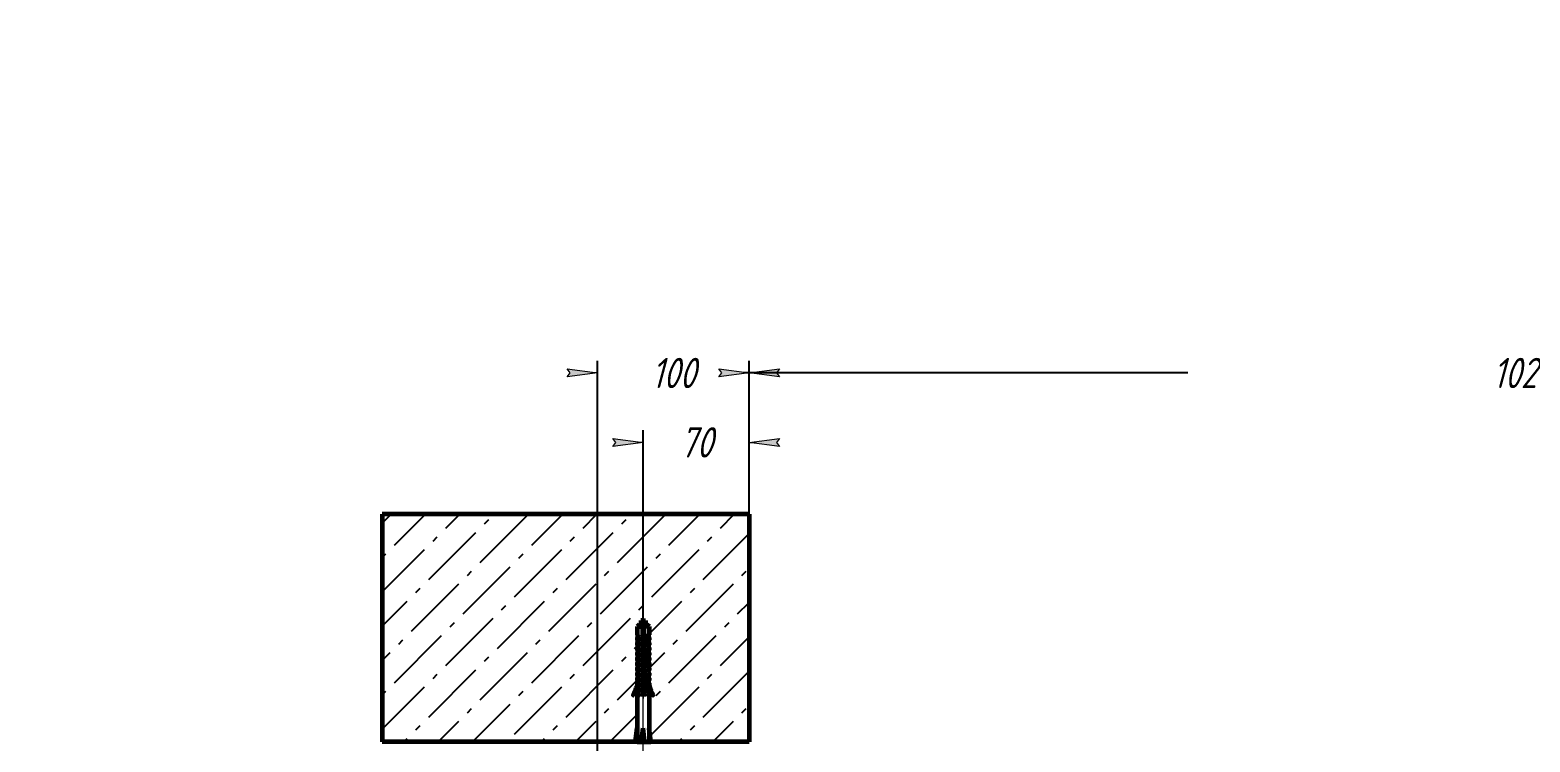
# Model space of a CAD drawing. Header units: millimetres. Extents: x 0 to 1682, y 0 to 594.
# Drawn here: x 833.7 to 1081, y 476.7 to 594 of the extents above; entities that cross this region are included whole.
import ezdxf

# ---------------------------------------------------------------- set-up
doc = ezdxf.new("R2010")
doc.units = ezdxf.units.MM
for name, pattern in [('K5LT_AXLED', [19.5, 15, -1.5, 1.5, -1.5]), ('K5LT_BASIC', [0]), ('K5LT_THIN', [0])]:
    doc.linetypes.add(name, pattern=pattern)
doc.layers.add('Системный слой', color=7, linetype='Continuous')
doc.styles.add('KDIMTEXTSTYLE', font='GOST_AU.SHX', dxfattribs={"width": 0.96, "oblique": 15, "height": 5})
doc.dimstyles.new('KDIMSTYLE (0.25)', dxfattribs={"dimtxt": 5, "dimasz": 1, "dimexe": 2, "dimexo": 0, "dimgap": 1, "dimtad": 1, "dimlfac": 4, "dimtxsty": 'KDIMTEXTSTYLE', "dimsah": 1, "dimcen": 0, "dimdle": 1, "dimadec": 0, "dimazin": 0, "dimtfac": 0.667, "dimtmove": 0, "dimatfit": 3, "dimfxl": 1, "dimtvp": 1, "dimtolj": 1, "dimtzin": 0, "dimarcsym": 0})

# ---------------------------------------------------------------- blocks, each defined once
blk = doc.blocks.new('U315')
at = {"layer": 'Системный слой', "color": 5, "linetype": 'K5LT_BASIC', "lineweight": 60, "true_color": 0x0000ff}
for p, q in [((933.94, 494.09), (933.79, 493.93)), ((933.9, 494.35), (933.8, 494.35)), ((933.95, 494.3), (933.95, 494.12))]:
    blk.add_line(p, q, dxfattribs=at)
for centre, radius, start, end in [((933.8, 494.38), 0.025, 180, 270), ((933.8, 493.92), 0.025, 135, 180), ((933.9, 494.3), 0.05, 0, 90), ((933.9, 494.12), 0.05, 315, 0)]:
    blk.add_arc(centre, radius, start, end, dxfattribs=at)
blk = doc.blocks.new('U316')
at = {"layer": 'Системный слой', "color": 5, "linetype": 'K5LT_BASIC', "lineweight": 60, "true_color": 0x0000ff}
for p, q in [((933.94, 493.25), (933.79, 493.1)), ((933.9, 493.52), (933.8, 493.52)), ((933.95, 493.47), (933.95, 493.29))]:
    blk.add_line(p, q, dxfattribs=at)
for centre, radius, start, end in [((933.8, 493.54), 0.025, 180, 270), ((933.8, 493.08), 0.025, 135, 180), ((933.9, 493.47), 0.05, 0, 90), ((933.9, 493.29), 0.05, 315, 0)]:
    blk.add_arc(centre, radius, start, end, dxfattribs=at)
blk = doc.blocks.new('U317')
at = {"layer": 'Системный слой', "color": 5, "linetype": 'K5LT_BASIC', "lineweight": 60, "true_color": 0x0000ff}
for p, q in [((933.94, 492.42), (933.79, 492.26)), ((933.9, 492.68), (933.8, 492.68)), ((933.95, 492.63), (933.95, 492.45))]:
    blk.add_line(p, q, dxfattribs=at)
for centre, radius, start, end in [((933.8, 492.71), 0.025, 180, 270), ((933.8, 492.25), 0.025, 135, 180), ((933.9, 492.63), 0.05, 0, 90), ((933.9, 492.45), 0.05, 315, 0)]:
    blk.add_arc(centre, radius, start, end, dxfattribs=at)
blk = doc.blocks.new('U318')
at = {"layer": 'Системный слой', "color": 5, "linetype": 'K5LT_BASIC', "lineweight": 60, "true_color": 0x0000ff}
for p, q in [((933.94, 491.58), (933.79, 491.43)), ((933.9, 491.85), (933.8, 491.85)), ((933.95, 491.8), (933.95, 491.62))]:
    blk.add_line(p, q, dxfattribs=at)
for centre, radius, start, end in [((933.8, 491.87), 0.025, 180, 270), ((933.8, 491.41), 0.025, 135, 180), ((933.9, 491.8), 0.05, 0, 90), ((933.9, 491.62), 0.05, 315, 0)]:
    blk.add_arc(centre, radius, start, end, dxfattribs=at)
blk = doc.blocks.new('U319')
at = {"layer": 'Системный слой', "color": 5, "linetype": 'K5LT_BASIC', "lineweight": 60, "true_color": 0x0000ff}
for p, q in [((933.94, 490.75), (933.79, 490.59)), ((933.9, 491.01), (933.8, 491.01)), ((933.95, 490.96), (933.95, 490.78))]:
    blk.add_line(p, q, dxfattribs=at)
for centre, radius, start, end in [((933.8, 491.04), 0.025, 180, 270), ((933.8, 490.58), 0.025, 135, 180), ((933.9, 490.96), 0.05, 0, 90), ((933.9, 490.78), 0.05, 315, 0)]:
    blk.add_arc(centre, radius, start, end, dxfattribs=at)
blk = doc.blocks.new('U320')
at = {"layer": 'Системный слой', "color": 5, "linetype": 'K5LT_BASIC', "lineweight": 60, "true_color": 0x0000ff}
for p, q in [((933.94, 489.91), (933.79, 489.76)), ((933.9, 490.18), (933.8, 490.18)), ((933.95, 490.13), (933.95, 489.95))]:
    blk.add_line(p, q, dxfattribs=at)
for centre, radius, start, end in [((933.8, 490.2), 0.025, 180, 270), ((933.8, 489.74), 0.025, 135, 180), ((933.9, 490.13), 0.05, 0, 90), ((933.9, 489.95), 0.05, 315, 0)]:
    blk.add_arc(centre, radius, start, end, dxfattribs=at)
blk = doc.blocks.new('U321')
at = {"layer": 'Системный слой', "color": 5, "linetype": 'K5LT_BASIC', "lineweight": 60, "true_color": 0x0000ff}
for p, q in [((933.94, 489.08), (933.79, 488.92)), ((933.9, 489.34), (933.8, 489.34)), ((933.95, 489.29), (933.95, 489.11))]:
    blk.add_line(p, q, dxfattribs=at)
for centre, radius, start, end in [((933.8, 489.37), 0.025, 180, 270), ((933.8, 488.9), 0.025, 135, 180), ((933.9, 489.29), 0.05, 0, 90), ((933.9, 489.11), 0.05, 315, 0)]:
    blk.add_arc(centre, radius, start, end, dxfattribs=at)
blk = doc.blocks.new('U322')
at = {"layer": 'Системный слой', "color": 5, "linetype": 'K5LT_BASIC', "lineweight": 60, "true_color": 0x0000ff}
for p, q in [((933.94, 488.24), (933.79, 488.09)), ((933.9, 488.5), (933.8, 488.5)), ((933.95, 488.45), (933.95, 488.28))]:
    blk.add_line(p, q, dxfattribs=at)
for centre, radius, start, end in [((933.8, 488.53), 0.025, 180, 270), ((933.8, 488.07), 0.025, 135, 180), ((933.9, 488.45), 0.05, 0, 90), ((933.9, 488.28), 0.05, 315, 0)]:
    blk.add_arc(centre, radius, start, end, dxfattribs=at)
blk = doc.blocks.new('U323')
at = {"layer": 'Системный слой', "color": 5, "linetype": 'K5LT_BASIC', "lineweight": 60, "true_color": 0x0000ff}
for p, q in [((933.94, 487.4), (933.79, 487.25)), ((933.9, 487.67), (933.8, 487.67)), ((933.95, 487.62), (933.95, 487.44))]:
    blk.add_line(p, q, dxfattribs=at)
for centre, radius, start, end in [((933.8, 487.69), 0.025, 180, 270), ((933.8, 487.23), 0.025, 135, 180), ((933.9, 487.62), 0.05, 0, 90), ((933.9, 487.44), 0.05, 315, 0)]:
    blk.add_arc(centre, radius, start, end, dxfattribs=at)
blk = doc.blocks.new('U324')
at = {"layer": 'Системный слой', "color": 5, "linetype": 'K5LT_BASIC', "lineweight": 60, "true_color": 0x0000ff}
for p, q in [((934.35, 493.77), (934.22, 493.7)), ((934.22, 493.66), (934.35, 493.59))]:
    blk.add_line(p, q, dxfattribs=at)
for centre, radius, start, end in [((934.23, 493.68), 0.025, 116.5651, 243.4349), ((934.2, 493.68), 0.175, 330, 30)]:
    blk.add_arc(centre, radius, start, end, dxfattribs=at)
blk = doc.blocks.new('U325')
at = {"layer": 'Системный слой', "color": 5, "linetype": 'K5LT_BASIC', "lineweight": 60, "true_color": 0x0000ff}
for p, q in [((934.35, 492.93), (934.22, 492.87)), ((934.22, 492.82), (934.35, 492.76))]:
    blk.add_line(p, q, dxfattribs=at)
for centre, radius, start, end in [((934.23, 492.85), 0.025, 116.5651, 243.4349), ((934.2, 492.85), 0.175, 330, 30)]:
    blk.add_arc(centre, radius, start, end, dxfattribs=at)
blk = doc.blocks.new('U326')
at = {"layer": 'Системный слой', "color": 5, "linetype": 'K5LT_BASIC', "lineweight": 60, "true_color": 0x0000ff}
for p, q in [((934.35, 492.1), (934.22, 492.03)), ((934.22, 491.99), (934.35, 491.92))]:
    blk.add_line(p, q, dxfattribs=at)
for centre, radius, start, end in [((934.23, 492.01), 0.025, 116.5651, 243.4349), ((934.2, 492.01), 0.175, 330, 30)]:
    blk.add_arc(centre, radius, start, end, dxfattribs=at)
blk = doc.blocks.new('U327')
at = {"layer": 'Системный слой', "color": 5, "linetype": 'K5LT_BASIC', "lineweight": 60, "true_color": 0x0000ff}
for p, q in [((934.35, 491.26), (934.22, 491.2)), ((934.22, 491.15), (934.35, 491.09))]:
    blk.add_line(p, q, dxfattribs=at)
for centre, radius, start, end in [((934.23, 491.17), 0.025, 116.5651, 243.4349), ((934.2, 491.17), 0.175, 330, 30)]:
    blk.add_arc(centre, radius, start, end, dxfattribs=at)
blk = doc.blocks.new('U328')
at = {"layer": 'Системный слой', "color": 5, "linetype": 'K5LT_BASIC', "lineweight": 60, "true_color": 0x0000ff}
for p, q in [((934.35, 490.43), (934.22, 490.36)), ((934.22, 490.32), (934.35, 490.25))]:
    blk.add_line(p, q, dxfattribs=at)
for centre, radius, start, end in [((934.23, 490.34), 0.025, 116.5651, 243.4349), ((934.2, 490.34), 0.175, 330, 30)]:
    blk.add_arc(centre, radius, start, end, dxfattribs=at)
blk = doc.blocks.new('U329')
at = {"layer": 'Системный слой', "color": 5, "linetype": 'K5LT_BASIC', "lineweight": 60, "true_color": 0x0000ff}
for p, q in [((934.35, 489.59), (934.22, 489.53)), ((934.22, 489.48), (934.35, 489.42))]:
    blk.add_line(p, q, dxfattribs=at)
for centre, radius, start, end in [((934.23, 489.5), 0.025, 116.5651, 243.4349), ((934.2, 489.5), 0.175, 330, 30)]:
    blk.add_arc(centre, radius, start, end, dxfattribs=at)
blk = doc.blocks.new('U330')
at = {"layer": 'Системный слой', "color": 5, "linetype": 'K5LT_BASIC', "lineweight": 60, "true_color": 0x0000ff}
for p, q in [((934.35, 488.76), (934.22, 488.69)), ((934.22, 488.65), (934.35, 488.58))]:
    blk.add_line(p, q, dxfattribs=at)
for centre, radius, start, end in [((934.23, 488.67), 0.025, 116.5651, 243.4349), ((934.2, 488.67), 0.175, 330, 30)]:
    blk.add_arc(centre, radius, start, end, dxfattribs=at)
blk = doc.blocks.new('U331')
at = {"layer": 'Системный слой', "color": 5, "linetype": 'K5LT_BASIC', "lineweight": 60, "true_color": 0x0000ff}
for p, q in [((934.35, 487.92), (934.22, 487.86)), ((934.22, 487.81), (934.35, 487.75))]:
    blk.add_line(p, q, dxfattribs=at)
for centre, radius, start, end in [((934.23, 487.83), 0.025, 116.5651, 243.4349), ((934.2, 487.83), 0.175, 330, 30)]:
    blk.add_arc(centre, radius, start, end, dxfattribs=at)
blk = doc.blocks.new('U332')
at = {"layer": 'Системный слой', "color": 5, "linetype": 'K5LT_BASIC', "lineweight": 60, "true_color": 0x0000ff}
for p, q in [((934.35, 487.09), (934.22, 487.02)), ((934.22, 486.98), (934.35, 486.91))]:
    blk.add_line(p, q, dxfattribs=at)
for centre, radius, start, end in [((934.2, 487), 0.175, 330, 30), ((934.23, 487), 0.025, 116.5651, 243.4349)]:
    blk.add_arc(centre, radius, start, end, dxfattribs=at)
blk = doc.blocks.new('U333')
at = {"layer": 'Системный слой', "color": 5, "linetype": 'K5LT_BASIC', "lineweight": 60, "true_color": 0x0000ff}
for p, q in [((935.6, 494.3), (935.6, 494.12)), ((935.62, 494.09), (935.77, 493.93)), ((935.65, 494.35), (935.75, 494.35))]:
    blk.add_line(p, q, dxfattribs=at)
for centre, radius, start, end in [((935.65, 494.3), 0.05, 90, 180), ((935.65, 494.12), 0.05, 180, 225), ((935.75, 494.38), 0.025, 270, 0), ((935.75, 493.92), 0.025, 0, 45)]:
    blk.add_arc(centre, radius, start, end, dxfattribs=at)
blk = doc.blocks.new('U334')
at = {"layer": 'Системный слой', "color": 5, "linetype": 'K5LT_BASIC', "lineweight": 60, "true_color": 0x0000ff}
for p, q in [((935.6, 493.47), (935.6, 493.29)), ((935.62, 493.25), (935.77, 493.1)), ((935.65, 493.52), (935.75, 493.52))]:
    blk.add_line(p, q, dxfattribs=at)
for centre, radius, start, end in [((935.65, 493.47), 0.05, 90, 180), ((935.65, 493.29), 0.05, 180, 225), ((935.75, 493.54), 0.025, 270, 0), ((935.75, 493.08), 0.025, 0, 45)]:
    blk.add_arc(centre, radius, start, end, dxfattribs=at)
blk = doc.blocks.new('U335')
at = {"layer": 'Системный слой', "color": 5, "linetype": 'K5LT_BASIC', "lineweight": 60, "true_color": 0x0000ff}
for p, q in [((935.6, 492.63), (935.6, 492.45)), ((935.62, 492.42), (935.77, 492.26)), ((935.65, 492.68), (935.75, 492.68))]:
    blk.add_line(p, q, dxfattribs=at)
for centre, radius, start, end in [((935.65, 492.63), 0.05, 90, 180), ((935.65, 492.45), 0.05, 180, 225), ((935.75, 492.71), 0.025, 270, 0), ((935.75, 492.25), 0.025, 0, 45)]:
    blk.add_arc(centre, radius, start, end, dxfattribs=at)
blk = doc.blocks.new('U336')
at = {"layer": 'Системный слой', "color": 5, "linetype": 'K5LT_BASIC', "lineweight": 60, "true_color": 0x0000ff}
for p, q in [((935.6, 491.8), (935.6, 491.62)), ((935.62, 491.58), (935.77, 491.43)), ((935.65, 491.85), (935.75, 491.85))]:
    blk.add_line(p, q, dxfattribs=at)
for centre, radius, start, end in [((935.65, 491.8), 0.05, 90, 180), ((935.65, 491.62), 0.05, 180, 225), ((935.75, 491.87), 0.025, 270, 0), ((935.75, 491.41), 0.025, 0, 45)]:
    blk.add_arc(centre, radius, start, end, dxfattribs=at)
blk = doc.blocks.new('U337')
at = {"layer": 'Системный слой', "color": 5, "linetype": 'K5LT_BASIC', "lineweight": 60, "true_color": 0x0000ff}
for p, q in [((935.6, 490.96), (935.6, 490.78)), ((935.62, 490.75), (935.77, 490.59)), ((935.65, 491.01), (935.75, 491.01))]:
    blk.add_line(p, q, dxfattribs=at)
for centre, radius, start, end in [((935.65, 490.96), 0.05, 90, 180), ((935.65, 490.78), 0.05, 180, 225), ((935.75, 491.04), 0.025, 270, 0), ((935.75, 490.58), 0.025, 0, 45)]:
    blk.add_arc(centre, radius, start, end, dxfattribs=at)
blk = doc.blocks.new('U338')
at = {"layer": 'Системный слой', "color": 5, "linetype": 'K5LT_BASIC', "lineweight": 60, "true_color": 0x0000ff}
for p, q in [((935.6, 490.13), (935.6, 489.95)), ((935.62, 489.91), (935.77, 489.76)), ((935.65, 490.18), (935.75, 490.18))]:
    blk.add_line(p, q, dxfattribs=at)
for centre, radius, start, end in [((935.65, 490.13), 0.05, 90, 180), ((935.65, 489.95), 0.05, 180, 225), ((935.75, 490.2), 0.025, 270, 0), ((935.75, 489.74), 0.025, 0, 45)]:
    blk.add_arc(centre, radius, start, end, dxfattribs=at)
blk = doc.blocks.new('U339')
at = {"layer": 'Системный слой', "color": 5, "linetype": 'K5LT_BASIC', "lineweight": 60, "true_color": 0x0000ff}
for p, q in [((935.6, 489.29), (935.6, 489.11)), ((935.62, 489.08), (935.77, 488.92)), ((935.65, 489.34), (935.75, 489.34))]:
    blk.add_line(p, q, dxfattribs=at)
for centre, radius, start, end in [((935.65, 489.29), 0.05, 90, 180), ((935.65, 489.11), 0.05, 180, 225), ((935.75, 489.37), 0.025, 270, 0), ((935.75, 488.9), 0.025, 0, 45)]:
    blk.add_arc(centre, radius, start, end, dxfattribs=at)
blk = doc.blocks.new('U340')
at = {"layer": 'Системный слой', "color": 5, "linetype": 'K5LT_BASIC', "lineweight": 60, "true_color": 0x0000ff}
for p, q in [((935.6, 488.45), (935.6, 488.28)), ((935.62, 488.24), (935.77, 488.09)), ((935.65, 488.5), (935.75, 488.5))]:
    blk.add_line(p, q, dxfattribs=at)
for centre, radius, start, end in [((935.65, 488.45), 0.05, 90, 180), ((935.65, 488.28), 0.05, 180, 225), ((935.75, 488.53), 0.025, 270, 0), ((935.75, 488.07), 0.025, 0, 45)]:
    blk.add_arc(centre, radius, start, end, dxfattribs=at)
blk = doc.blocks.new('U341')
at = {"layer": 'Системный слой', "color": 5, "linetype": 'K5LT_BASIC', "lineweight": 60, "true_color": 0x0000ff}
for p, q in [((935.6, 487.62), (935.6, 487.44)), ((935.62, 487.4), (935.77, 487.25)), ((935.65, 487.67), (935.75, 487.67))]:
    blk.add_line(p, q, dxfattribs=at)
for centre, radius, start, end in [((935.65, 487.62), 0.05, 90, 180), ((935.65, 487.44), 0.05, 180, 225), ((935.75, 487.69), 0.025, 270, 0), ((935.75, 487.23), 0.025, 0, 45)]:
    blk.add_arc(centre, radius, start, end, dxfattribs=at)
blk = doc.blocks.new('U342')
at = {"layer": 'Системный слой', "color": 5, "linetype": 'K5LT_BASIC', "lineweight": 60, "true_color": 0x0000ff}
for p, q in [((935.21, 493.77), (935.34, 493.7)), ((935.34, 493.66), (935.21, 493.59))]:
    blk.add_line(p, q, dxfattribs=at)
for centre, radius, start, end in [((935.36, 493.68), 0.175, 150, 210), ((935.33, 493.68), 0.025, 296.5651, 63.4349)]:
    blk.add_arc(centre, radius, start, end, dxfattribs=at)
blk = doc.blocks.new('U343')
at = {"layer": 'Системный слой', "color": 5, "linetype": 'K5LT_BASIC', "lineweight": 60, "true_color": 0x0000ff}
for p, q in [((935.21, 492.93), (935.34, 492.87)), ((935.34, 492.82), (935.21, 492.76))]:
    blk.add_line(p, q, dxfattribs=at)
for centre, radius, start, end in [((935.36, 492.85), 0.175, 150, 210), ((935.33, 492.85), 0.025, 296.5651, 63.4349)]:
    blk.add_arc(centre, radius, start, end, dxfattribs=at)
blk = doc.blocks.new('U344')
at = {"layer": 'Системный слой', "color": 5, "linetype": 'K5LT_BASIC', "lineweight": 60, "true_color": 0x0000ff}
for p, q in [((935.21, 492.1), (935.34, 492.03)), ((935.34, 491.99), (935.21, 491.92))]:
    blk.add_line(p, q, dxfattribs=at)
for centre, radius, start, end in [((935.36, 492.01), 0.175, 150, 210), ((935.33, 492.01), 0.025, 296.5651, 63.4349)]:
    blk.add_arc(centre, radius, start, end, dxfattribs=at)
blk = doc.blocks.new('U345')
at = {"layer": 'Системный слой', "color": 5, "linetype": 'K5LT_BASIC', "lineweight": 60, "true_color": 0x0000ff}
for p, q in [((935.21, 491.26), (935.34, 491.2)), ((935.34, 491.15), (935.21, 491.09))]:
    blk.add_line(p, q, dxfattribs=at)
for centre, radius, start, end in [((935.36, 491.17), 0.175, 150, 210), ((935.33, 491.17), 0.025, 296.5651, 63.4349)]:
    blk.add_arc(centre, radius, start, end, dxfattribs=at)
blk = doc.blocks.new('U346')
at = {"layer": 'Системный слой', "color": 5, "linetype": 'K5LT_BASIC', "lineweight": 60, "true_color": 0x0000ff}
for p, q in [((935.21, 490.43), (935.34, 490.36)), ((935.34, 490.32), (935.21, 490.25))]:
    blk.add_line(p, q, dxfattribs=at)
for centre, radius, start, end in [((935.36, 490.34), 0.175, 150, 210), ((935.33, 490.34), 0.025, 296.5651, 63.4349)]:
    blk.add_arc(centre, radius, start, end, dxfattribs=at)
blk = doc.blocks.new('U347')
at = {"layer": 'Системный слой', "color": 5, "linetype": 'K5LT_BASIC', "lineweight": 60, "true_color": 0x0000ff}
for p, q in [((935.21, 489.59), (935.34, 489.53)), ((935.34, 489.48), (935.21, 489.42))]:
    blk.add_line(p, q, dxfattribs=at)
for centre, radius, start, end in [((935.36, 489.5), 0.175, 150, 210), ((935.33, 489.5), 0.025, 296.5651, 63.4349)]:
    blk.add_arc(centre, radius, start, end, dxfattribs=at)
blk = doc.blocks.new('U348')
at = {"layer": 'Системный слой', "color": 5, "linetype": 'K5LT_BASIC', "lineweight": 60, "true_color": 0x0000ff}
for p, q in [((935.21, 488.76), (935.34, 488.69)), ((935.34, 488.65), (935.21, 488.58))]:
    blk.add_line(p, q, dxfattribs=at)
for centre, radius, start, end in [((935.36, 488.67), 0.175, 150, 210), ((935.33, 488.67), 0.025, 296.5651, 63.4349)]:
    blk.add_arc(centre, radius, start, end, dxfattribs=at)
blk = doc.blocks.new('U349')
at = {"layer": 'Системный слой', "color": 5, "linetype": 'K5LT_BASIC', "lineweight": 60, "true_color": 0x0000ff}
for p, q in [((935.21, 487.92), (935.34, 487.86)), ((935.34, 487.81), (935.21, 487.75))]:
    blk.add_line(p, q, dxfattribs=at)
for centre, radius, start, end in [((935.36, 487.83), 0.175, 150, 210), ((935.33, 487.83), 0.025, 296.5651, 63.4349)]:
    blk.add_arc(centre, radius, start, end, dxfattribs=at)
blk = doc.blocks.new('U350')
at = {"layer": 'Системный слой', "color": 5, "linetype": 'K5LT_BASIC', "lineweight": 60, "true_color": 0x0000ff}
for p, q in [((935.21, 487.09), (935.34, 487.02)), ((935.34, 486.98), (935.21, 486.91))]:
    blk.add_line(p, q, dxfattribs=at)
for centre, radius, start, end in [((935.36, 487), 0.175, 150, 210), ((935.33, 487), 0.025, 296.5651, 63.4349)]:
    blk.add_arc(centre, radius, start, end, dxfattribs=at)
blk = doc.blocks.new('U351')
at = {"layer": 'Системный слой', "color": 5, "linetype": 'K5LT_BASIC', "lineweight": 60, "true_color": 0x0000ff}
for p, q in [((933.94, 486.57), (933.79, 486.42)), ((933.9, 486.83), (933.8, 486.83)), ((933.95, 486.78), (933.95, 486.6))]:
    blk.add_line(p, q, dxfattribs=at)
for centre, radius, start, end in [((933.8, 486.86), 0.025, 180, 270), ((933.8, 486.4), 0.025, 135, 180), ((933.9, 486.78), 0.05, 0, 90), ((933.9, 486.6), 0.05, 315, 0)]:
    blk.add_arc(centre, radius, start, end, dxfattribs=at)
blk = doc.blocks.new('U352')
at = {"layer": 'Системный слой', "color": 5, "linetype": 'K5LT_BASIC', "lineweight": 60, "true_color": 0x0000ff}
for p, q in [((935.6, 486.78), (935.6, 486.6)), ((935.62, 486.57), (935.77, 486.42)), ((935.65, 486.83), (935.75, 486.83))]:
    blk.add_line(p, q, dxfattribs=at)
for centre, radius, start, end in [((935.65, 486.78), 0.05, 90, 180), ((935.65, 486.6), 0.05, 180, 225), ((935.75, 486.86), 0.025, 270, 0), ((935.75, 486.4), 0.025, 0, 45)]:
    blk.add_arc(centre, radius, start, end, dxfattribs=at)
blk = doc.blocks.new('U353')
at = {"layer": 'Системный слой', "color": 5, "linetype": 'K5LT_BASIC', "lineweight": 60, "true_color": 0x0000ff}
for p, q in [((935.21, 486.25), (935.34, 486.18)), ((935.34, 486.14), (935.21, 486.08))]:
    blk.add_line(p, q, dxfattribs=at)
for centre, radius, start, end in [((935.36, 486.16), 0.175, 150, 210), ((935.33, 486.16), 0.025, 296.5651, 63.4349)]:
    blk.add_arc(centre, radius, start, end, dxfattribs=at)
blk = doc.blocks.new('U354')
at = {"layer": 'Системный слой', "color": 5, "linetype": 'K5LT_BASIC', "lineweight": 60, "true_color": 0x0000ff}
for p, q in [((934.35, 486.25), (934.22, 486.18)), ((934.22, 486.14), (934.35, 486.08))]:
    blk.add_line(p, q, dxfattribs=at)
for centre, radius, start, end in [((934.23, 486.16), 0.025, 116.5651, 243.4349), ((934.2, 486.16), 0.175, 330, 30)]:
    blk.add_arc(centre, radius, start, end, dxfattribs=at)
blk = doc.blocks.new('U355')
at = {"layer": 'Системный слой', "color": 5, "linetype": 'K5LT_BASIC', "lineweight": 60, "true_color": 0x0000ff}
for p, q in [((933.94, 485.73), (933.81, 485.61)), ((933.95, 485.95), (933.95, 485.77))]:
    blk.add_line(p, q, dxfattribs=at)
blk.add_arc((933.9, 485.77), 0.05, 315, 0, dxfattribs=at)
blk = doc.blocks.new('U356')
at = {"layer": 'Системный слой', "color": 5, "linetype": 'K5LT_BASIC', "lineweight": 60, "true_color": 0x0000ff}
for p, q in [((935.21, 485.41), (935.34, 485.35)), ((935.34, 485.3), (935.21, 485.24))]:
    blk.add_line(p, q, dxfattribs=at)
for centre, radius, start, end in [((935.36, 485.33), 0.175, 150, 210), ((935.33, 485.33), 0.025, 296.5651, 63.4349)]:
    blk.add_arc(centre, radius, start, end, dxfattribs=at)
blk = doc.blocks.new('U357')
at = {"layer": 'Системный слой', "color": 5, "linetype": 'K5LT_BASIC', "lineweight": 60, "true_color": 0x0000ff}
for p, q in [((934.35, 485.41), (934.22, 485.35)), ((934.22, 485.3), (934.35, 485.24))]:
    blk.add_line(p, q, dxfattribs=at)
for centre, radius, start, end in [((934.23, 485.33), 0.025, 116.5651, 243.4349), ((934.2, 485.33), 0.175, 330, 30)]:
    blk.add_arc(centre, radius, start, end, dxfattribs=at)
blk = doc.blocks.new('U358')
at = {"layer": 'Системный слой', "color": 5, "linetype": 'K5LT_BASIC', "lineweight": 60, "true_color": 0x0000ff}
for p, q in [((933.94, 484.9), (933.79, 484.75)), ((933.9, 485.16), (933.8, 485.16)), ((933.95, 485.11), (933.95, 484.93))]:
    blk.add_line(p, q, dxfattribs=at)
for centre, radius, start, end in [((933.8, 485.19), 0.025, 180, 270), ((933.8, 484.73), 0.025, 135, 180), ((933.9, 485.11), 0.05, 0, 90), ((933.9, 484.93), 0.05, 315, 0)]:
    blk.add_arc(centre, radius, start, end, dxfattribs=at)
blk = doc.blocks.new('U359')
at = {"layer": 'Системный слой', "color": 5, "linetype": 'K5LT_BASIC', "lineweight": 60, "true_color": 0x0000ff}
for p, q in [((935.6, 485.11), (935.6, 484.93)), ((935.62, 484.9), (935.77, 484.75)), ((935.65, 485.16), (935.75, 485.16))]:
    blk.add_line(p, q, dxfattribs=at)
for centre, radius, start, end in [((935.65, 485.11), 0.05, 90, 180), ((935.65, 484.93), 0.05, 180, 225), ((935.75, 485.19), 0.025, 270, 0), ((935.75, 484.73), 0.025, 0, 45)]:
    blk.add_arc(centre, radius, start, end, dxfattribs=at)
blk = doc.blocks.new('U360')
at = {"layer": 'Системный слой', "color": 5, "linetype": 'K5LT_BASIC', "lineweight": 60, "true_color": 0x0000ff}
for p, q in [((935.21, 484.58), (935.34, 484.51)), ((935.34, 484.47), (935.21, 484.4))]:
    blk.add_line(p, q, dxfattribs=at)
for centre, radius, start, end in [((935.36, 484.49), 0.175, 150, 210), ((935.33, 484.49), 0.025, 296.5651, 63.4349)]:
    blk.add_arc(centre, radius, start, end, dxfattribs=at)
blk = doc.blocks.new('U361')
at = {"layer": 'Системный слой', "color": 5, "linetype": 'K5LT_BASIC', "lineweight": 60, "true_color": 0x0000ff}
for p, q in [((934.35, 484.58), (934.22, 484.51)), ((934.22, 484.47), (934.35, 484.4))]:
    blk.add_line(p, q, dxfattribs=at)
for centre, radius, start, end in [((934.2, 484.49), 0.175, 330, 30), ((934.23, 484.49), 0.025, 116.5651, 243.4349)]:
    blk.add_arc(centre, radius, start, end, dxfattribs=at)
blk = doc.blocks.new('U362')
at = {"layer": 'Системный слой', "color": 5, "linetype": 'K5LT_BASIC', "lineweight": 60, "true_color": 0x0000ff}
for p, q in [((935.6, 485.95), (935.6, 485.77)), ((935.62, 485.73), (935.74, 485.61))]:
    blk.add_line(p, q, dxfattribs=at)
blk.add_arc((935.65, 485.77), 0.05, 180, 225, dxfattribs=at)
blk = doc.blocks.new('KDIMARROW_01')
at = {"layer": 'Системный слой'}
blk.add_hatch(color=0, dxfattribs=at).paths.add_polyline_path([(0, 0), (-5, 0.66), (-4.5, 0), (-5, -0.66)])
at = {"layer": 'Системный слой', "color": 0, "linetype": 'K5LT_THIN', "lineweight": 18}
for p, q in [((-4.5, 0), (-5, 0.66)), ((-5, 0.66), (0, 0)), ((0, 0), (-5, -0.66)), ((-5, -0.66), (-4.5, 0)), ((0, 0), (-1, 0))]:
    blk.add_line(p, q, dxfattribs=at)

msp = doc.modelspace()

# ---------------------------------------------------------------- hatches: boundary and pattern name
at = {"layer": 'Системный слой'}
h = msp.add_hatch(dxfattribs=at)
h.set_pattern_fill('Бетон', angle=45, style=0, pattern_type=0)
h.set_pattern_definition([(45, (0, 0), (-5.656854, 5.656854), [11, -5]), (45, (9.192, 9.192), (-5.656854, 5.656854), [1, -15]), (45, (2.8284, 8.485), (-5.656854, 5.656854), [11, -5]), (45, (12.021, 17.678), (-5.656854, 5.656854), [1, -15])])
h.paths.add_polyline_path([(952.2778, 514.2273), (891.7778, 514.2273), (891.7778, 476.7273), (893.7778, 476.7273), (922.2778, 476.7273), (933.5278, 476.7273), (933.7778, 478.9773), (933.7778, 484.7281), (933.7851, 484.7458), (933.9382, 484.8988), (933.9528, 484.9341), (933.9528, 485.1134), (933.9382, 485.1488), (933.9028, 485.1634), (933.8028, 485.1634), (933.7851, 485.1708), (933.7778, 485.1884), (933.7778, 485.5283), (933.1845, 484.4338), (933.1656, 484.4207), (933.143, 484.4248), (933.1299, 484.4437), (933.1329, 484.4645), (933.7778, 486.0238), (933.7778, 486.3988), (933.7851, 486.4165), (933.9382, 486.5695), (933.9528, 486.6049), (933.9528, 486.7841), (933.9382, 486.8195), (933.9028, 486.8341), (933.8028, 486.8341), (933.7851, 486.8415), (933.7778, 486.8591), (933.7778, 487.2341), (933.7851, 487.2518), (933.9382, 487.4049), (933.9528, 487.4402), (933.9528, 487.6195), (933.9382, 487.6549), (933.9028, 487.6695), (933.8028, 487.6695), (933.7851, 487.6768), (933.7778, 487.6945), (933.7778, 488.0695), (933.7851, 488.0872), (933.9382, 488.2402), (933.9528, 488.2756), (933.9528, 488.4549), (933.9382, 488.4902), (933.9028, 488.5049), (933.8028, 488.5049), (933.7851, 488.5122), (933.7778, 488.5299), (933.7778, 488.9049), (933.7851, 488.9225), (933.9382, 489.0756), (933.9528, 489.1109), (933.9528, 489.2902), (933.9382, 489.3256), (933.9028, 489.3402), (933.8028, 489.3402), (933.7851, 489.3475), (933.7778, 489.3652), (933.7778, 489.7402), (933.7851, 489.7579), (933.9382, 489.9109), (933.9528, 489.9463), (933.9528, 490.1256), (933.9382, 490.1609), (933.9028, 490.1756), (933.8028, 490.1756), (933.7851, 490.1829), (933.7778, 490.2006), (933.7778, 490.5756), (933.7851, 490.5932), (933.9382, 490.7463), (933.9528, 490.7816), (933.9528, 490.9609), (933.9382, 490.9963), (933.9028, 491.0109), (933.8028, 491.0109), (933.7851, 491.0182), (933.7778, 491.0359), (933.7778, 491.4109), (933.7851, 491.4286), (933.9382, 491.5816), (933.9528, 491.617), (933.9528, 491.7963), (933.9382, 491.8316), (933.9028, 491.8463), (933.8028, 491.8463), (933.7851, 491.8536), (933.7778, 491.8713), (933.7778, 492.2463), (933.7851, 492.264), (933.9382, 492.417), (933.9528, 492.4523), (933.9528, 492.6316), (933.9382, 492.667), (933.9028, 492.6816), (933.8028, 492.6816), (933.7851, 492.689), (933.7778, 492.7066), (933.7778, 493.0816), (933.7851, 493.0993), (933.9382, 493.2523), (933.9528, 493.2877), (933.9528, 493.467), (933.9382, 493.5023), (933.9028, 493.517), (933.8028, 493.517), (933.7851, 493.5243), (933.7778, 493.542), (933.7778, 493.917), (933.7851, 493.9347), (933.9382, 494.0877), (933.9528, 494.1231), (933.9528, 494.3023), (933.9382, 494.3377), (933.9028, 494.3523), (933.8028, 494.3523), (933.7851, 494.3597), (933.7778, 494.3773), (933.7778, 495.7273), (934.1528, 496.1023), (934.4028, 496.1023), (934.4028, 496.7273), (934.7778, 496.7273), (935.1528, 496.7273), (935.1528, 496.1023), (935.4028, 496.1023), (935.7778, 495.7273), (935.7778, 494.3773), (935.7705, 494.3597), (935.7528, 494.3523), (935.6528, 494.3523), (935.6175, 494.3377), (935.6028, 494.3023), (935.6028, 494.1231), (935.6175, 494.0877), (935.7705, 493.9347), (935.7778, 493.917), (935.7778, 493.542), (935.7705, 493.5243), (935.7528, 493.517), (935.6528, 493.517), (935.6175, 493.5023), (935.6028, 493.467), (935.6028, 493.2877), (935.6175, 493.2523), (935.7705, 493.0993), (935.7778, 493.0816), (935.7778, 492.7066), (935.7705, 492.689), (935.7528, 492.6816), (935.6528, 492.6816), (935.6175, 492.667), (935.6028, 492.6316), (935.6028, 492.4523), (935.6175, 492.417), (935.7705, 492.264), (935.7778, 492.2463), (935.7778, 491.8713), (935.7705, 491.8536), (935.7528, 491.8463), (935.6528, 491.8463), (935.6175, 491.8316), (935.6028, 491.7963), (935.6028, 491.617), (935.6175, 491.5816), (935.7705, 491.4286), (935.7778, 491.4109), (935.7778, 491.0359), (935.7705, 491.0182), (935.7528, 491.0109), (935.6528, 491.0109), (935.6175, 490.9963), (935.6028, 490.9609), (935.6028, 490.7816), (935.6175, 490.7463), (935.7705, 490.5932), (935.7778, 490.5756), (935.7778, 490.2006), (935.7705, 490.1829), (935.7528, 490.1756), (935.6528, 490.1756), (935.6175, 490.1609), (935.6028, 490.1256), (935.6028, 489.9463), (935.6175, 489.9109), (935.7705, 489.7579), (935.7778, 489.7402), (935.7778, 489.3652), (935.7705, 489.3475), (935.7528, 489.3402), (935.6528, 489.3402), (935.6175, 489.3256), (935.6028, 489.2902), (935.6028, 489.1109), (935.6175, 489.0756), (935.7705, 488.9225), (935.7778, 488.9049), (935.7778, 488.5299), (935.7705, 488.5122), (935.7528, 488.5049), (935.6528, 488.5049), (935.6175, 488.4902), (935.6028, 488.4549), (935.6028, 488.2756), (935.6175, 488.2402), (935.7705, 488.0872), (935.7778, 488.0695), (935.7778, 487.6945), (935.7705, 487.6768), (935.7528, 487.6695), (935.6528, 487.6695), (935.6175, 487.6549), (935.6028, 487.6195), (935.6028, 487.4402), (935.6175, 487.4049), (935.7705, 487.2518), (935.7778, 487.2341), (935.7778, 486.8591), (935.7705, 486.8415), (935.7528, 486.8341), (935.6528, 486.8341), (935.6175, 486.8195), (935.6028, 486.7841), (935.6028, 486.6049), (935.6175, 486.5695), (935.7705, 486.4165), (935.7778, 486.3988), (935.7778, 486.0238), (936.4227, 484.4645), (936.4252, 484.4416), (936.4108, 484.4237), (936.388, 484.4213), (936.3712, 484.4338), (935.7778, 485.5283), (935.7778, 485.1884), (935.7705, 485.1708), (935.7528, 485.1634), (935.6528, 485.1634), (935.6175, 485.1488), (935.6028, 485.1134), (935.6028, 484.9341), (935.6175, 484.8988), (935.7705, 484.7458), (935.7778, 484.7281), (935.7778, 478.9773), (936.0278, 476.7273), (952.2778, 476.7273)])
h.paths.add_polyline_path([(1267.7778, 514.2273), (1207.2778, 514.2273), (1207.2778, 476.7273), (1223.5278, 476.7273), (1223.7778, 478.9773), (1223.7778, 484.7281), (1223.7851, 484.7458), (1223.9382, 484.8988), (1223.9528, 484.9341), (1223.9528, 485.1134), (1223.9382, 485.1488), (1223.9028, 485.1634), (1223.8028, 485.1634), (1223.7851, 485.1708), (1223.7778, 485.1884), (1223.7778, 485.5283), (1223.1845, 484.4338), (1223.1656, 484.4207), (1223.143, 484.4248), (1223.1299, 484.4437), (1223.1329, 484.4645), (1223.7778, 486.0238), (1223.7778, 486.3988), (1223.7851, 486.4165), (1223.9382, 486.5695), (1223.9528, 486.6049), (1223.9528, 486.7841), (1223.9382, 486.8195), (1223.9028, 486.8341), (1223.8028, 486.8341), (1223.7851, 486.8415), (1223.7778, 486.8591), (1223.7778, 487.2341), (1223.7851, 487.2518), (1223.9382, 487.4049), (1223.9528, 487.4402), (1223.9528, 487.6195), (1223.9382, 487.6549), (1223.9028, 487.6695), (1223.8028, 487.6695), (1223.7851, 487.6768), (1223.7778, 487.6945), (1223.7778, 488.0695), (1223.7851, 488.0872), (1223.9382, 488.2402), (1223.9528, 488.2756), (1223.9528, 488.4549), (1223.9382, 488.4902), (1223.9028, 488.5049), (1223.8028, 488.5049), (1223.7851, 488.5122), (1223.7778, 488.5299), (1223.7778, 488.9049), (1223.7851, 488.9225), (1223.9382, 489.0756), (1223.9528, 489.1109), (1223.9528, 489.2902), (1223.9382, 489.3256), (1223.9028, 489.3402), (1223.8028, 489.3402), (1223.7851, 489.3475), (1223.7778, 489.3652), (1223.7778, 489.7402), (1223.7851, 489.7579), (1223.9382, 489.9109), (1223.9528, 489.9463), (1223.9528, 490.1256), (1223.9382, 490.1609), (1223.9028, 490.1756), (1223.8028, 490.1756), (1223.7851, 490.1829), (1223.7778, 490.2006), (1223.7778, 490.5756), (1223.7851, 490.5932), (1223.9382, 490.7463), (1223.9528, 490.7816), (1223.9528, 490.9609), (1223.9382, 490.9963), (1223.9028, 491.0109), (1223.8028, 491.0109), (1223.7851, 491.0182), (1223.7778, 491.0359), (1223.7778, 491.4109), (1223.7851, 491.4286), (1223.9382, 491.5816), (1223.9528, 491.617), (1223.9528, 491.7963), (1223.9382, 491.8316), (1223.9028, 491.8463), (1223.8028, 491.8463), (1223.7851, 491.8536), (1223.7778, 491.8713), (1223.7778, 492.2463), (1223.7851, 492.264), (1223.9382, 492.417), (1223.9528, 492.4523), (1223.9528, 492.6316), (1223.9382, 492.667), (1223.9028, 492.6816), (1223.8028, 492.6816), (1223.7851, 492.689), (1223.7778, 492.7066), (1223.7778, 493.0816), (1223.7851, 493.0993), (1223.9382, 493.2523), (1223.9528, 493.2877), (1223.9528, 493.467), (1223.9382, 493.5023), (1223.9028, 493.517), (1223.8028, 493.517), (1223.7851, 493.5243), (1223.7778, 493.542), (1223.7778, 493.917), (1223.7851, 493.9347), (1223.9382, 494.0877), (1223.9528, 494.1231), (1223.9528, 494.3023), (1223.9382, 494.3377), (1223.9028, 494.3523), (1223.8028, 494.3523), (1223.7851, 494.3597), (1223.7778, 494.3773), (1223.7778, 495.7273), (1224.1528, 496.1023), (1224.4028, 496.1023), (1224.4028, 496.7273), (1224.7778, 496.7273), (1225.1528, 496.7273), (1225.1528, 496.1023), (1225.4028, 496.1023), (1225.7778, 495.7273), (1225.7778, 494.3773), (1225.7705, 494.3597), (1225.7528, 494.3523), (1225.6528, 494.3523), (1225.6175, 494.3377), (1225.6028, 494.3023), (1225.6028, 494.1231), (1225.6175, 494.0877), (1225.7705, 493.9347), (1225.7778, 493.917), (1225.7778, 493.542), (1225.7705, 493.5243), (1225.7528, 493.517), (1225.6528, 493.517), (1225.6175, 493.5023), (1225.6028, 493.467), (1225.6028, 493.2877), (1225.6175, 493.2523), (1225.7705, 493.0993), (1225.7778, 493.0816), (1225.7778, 492.7066), (1225.7705, 492.689), (1225.7528, 492.6816), (1225.6528, 492.6816), (1225.6175, 492.667), (1225.6028, 492.6316), (1225.6028, 492.4523), (1225.6175, 492.417), (1225.7705, 492.264), (1225.7778, 492.2463), (1225.7778, 491.8713), (1225.7705, 491.8536), (1225.7528, 491.8463), (1225.6528, 491.8463), (1225.6175, 491.8316), (1225.6028, 491.7963), (1225.6028, 491.617), (1225.6175, 491.5816), (1225.7705, 491.4286), (1225.7778, 491.4109), (1225.7778, 491.0359), (1225.7705, 491.0182), (1225.7528, 491.0109), (1225.6528, 491.0109), (1225.6175, 490.9963), (1225.6028, 490.9609), (1225.6028, 490.7816), (1225.6175, 490.7463), (1225.7705, 490.5932), (1225.7778, 490.5756), (1225.7778, 490.2006), (1225.7705, 490.1829), (1225.7528, 490.1756), (1225.6528, 490.1756), (1225.6175, 490.1609), (1225.6028, 490.1256), (1225.6028, 489.9463), (1225.6175, 489.9109), (1225.7705, 489.7579), (1225.7778, 489.7402), (1225.7778, 489.3652), (1225.7705, 489.3475), (1225.7528, 489.3402), (1225.6528, 489.3402), (1225.6175, 489.3256), (1225.6028, 489.2902), (1225.6028, 489.1109), (1225.6175, 489.0756), (1225.7705, 488.9225), (1225.7778, 488.9049), (1225.7778, 488.5299), (1225.7705, 488.5122), (1225.7528, 488.5049), (1225.6528, 488.5049), (1225.6175, 488.4902), (1225.6028, 488.4549), (1225.6028, 488.2756), (1225.6175, 488.2402), (1225.7705, 488.0872), (1225.7778, 488.0695), (1225.7778, 487.6945), (1225.7705, 487.6768), (1225.7528, 487.6695), (1225.6528, 487.6695), (1225.6175, 487.6549), (1225.6028, 487.6195), (1225.6028, 487.4402), (1225.6175, 487.4049), (1225.7705, 487.2518), (1225.7778, 487.2341), (1225.7778, 486.8591), (1225.7705, 486.8415), (1225.7528, 486.8341), (1225.6528, 486.8341), (1225.6175, 486.8195), (1225.6028, 486.7841), (1225.6028, 486.6049), (1225.6175, 486.5695), (1225.7705, 486.4165), (1225.7778, 486.3988), (1225.7778, 486.0238), (1226.4227, 484.4645), (1226.4252, 484.4416), (1226.4108, 484.4237), (1226.388, 484.4213), (1226.3712, 484.4338), (1225.7778, 485.5283), (1225.7778, 485.1884), (1225.7705, 485.1708), (1225.7528, 485.1634), (1225.6528, 485.1634), (1225.6175, 485.1488), (1225.6028, 485.1134), (1225.6028, 484.9341), (1225.6175, 484.8988), (1225.7705, 484.7458), (1225.7778, 484.7281), (1225.7778, 478.9773), (1226.0278, 476.7273), (1237.2778, 476.7273), (1265.7778, 476.7273), (1267.7778, 476.7273)])

# ---------------------------------------------------------------- linework, layer by layer
at = {"layer": 'Системный слой', "color": 5, "linetype": 'K5LT_BASIC', "lineweight": 60, "true_color": 0x0000ff}
for p, q in [((952.2778, 514.2273), (891.7778, 514.2273)), ((891.7778, 514.2273), (891.7778, 476.7273)), ((952.2778, 514.2273), (952.2778, 476.7273)), ((934.1528, 496.1023), (933.7778, 495.7273)), ((933.7778, 495.7273), (933.7778, 494.3773)), ((933.7778, 495.7273), (934.6528, 495.7273)), ((934.1528, 496.1023), (934.6528, 496.1023)), ((934.7778, 496.7273), (934.4028, 496.7273)), ((934.4028, 496.7273), (934.4028, 496.1023)), ((934.6528, 496.1023), (934.6528, 484.2273)), ((934.7778, 495.6446), (934.6528, 495.6446)), ((934.7778, 496.7273), (935.1528, 496.7273)), ((934.7778, 495.6446), (934.9028, 495.6446)), ((934.9028, 496.1023), (934.9028, 484.2273)), ((935.4028, 496.1023), (934.9028, 496.1023)), ((935.7778, 495.7273), (934.9028, 495.7273)), ((935.1528, 496.7273), (935.1528, 496.1023)), ((935.4028, 496.1023), (935.7778, 495.7273)), ((935.7778, 495.7273), (935.7778, 494.3773)), ((933.7778, 493.917), (933.7778, 493.542)), ((933.7778, 493.0816), (933.7778, 492.7066)), ((933.7778, 492.2463), (933.7778, 491.8713)), ((935.7778, 493.917), (935.7778, 493.542)), ((935.7778, 493.0816), (935.7778, 492.7066)), ((935.7778, 492.2463), (935.7778, 491.8713)), ((933.7778, 491.4109), (933.7778, 491.0359)), ((933.7778, 490.5756), (933.7778, 490.2006)), ((933.7778, 489.7402), (933.7778, 489.3652)), ((935.7778, 491.4109), (935.7778, 491.0359)), ((935.7778, 490.5756), (935.7778, 490.2006)), ((935.7778, 489.7402), (935.7778, 489.3652)), ((933.7778, 488.9049), (933.7778, 488.5299)), ((933.7778, 488.0695), (933.7778, 487.6945)), ((933.7778, 487.2341), (933.7778, 486.8591)), ((935.7778, 488.9049), (935.7778, 488.5299)), ((935.7778, 488.0695), (935.7778, 487.6945)), ((935.7778, 487.2341), (935.7778, 486.8591)), ((933.7778, 486.3988), (933.7778, 486.0238)), ((933.7778, 485.5283), (933.7778, 485.1884)), ((933.7778, 484.7281), (933.7778, 476.7273)), ((935.6028, 485.1134), (935.6028, 485.7695)), ((935.7778, 486.3988), (935.7778, 486.0238)), ((935.7778, 485.5316), (935.7778, 485.1884)), ((935.7778, 484.7281), (935.7778, 476.7273)), ((934.9028, 484.2273), (934.6528, 484.2273)), ((933.5278, 476.7273), (933.7778, 478.9773)), ((934.5278, 476.7273), (934.7778, 478.9773)), ((935.0278, 476.7273), (934.7778, 478.9773)), ((936.0278, 476.7273), (935.7778, 478.9773)), ((952.2778, 476.7273), (891.7778, 476.7273)), ((933.7778, 476.7273), (933.5278, 476.7273)), ((933.7778, 476.7273), (935.7778, 476.7273)), ((935.7778, 476.7273), (936.0278, 476.7273))]:
    msp.add_line(p, q, dxfattribs=at)
at = {"layer": 'Системный слой', "color": 30, "linetype": 'K5LT_AXLED', "lineweight": 18, "true_color": 0xff8000}
msp.add_line((934.7778, 472.2273), (934.7778, 498.7273), dxfattribs=at)
at = {"layer": 'Системный слой', "color": 5, "linetype": 'K5LT_BASIC', "lineweight": 60, "true_color": 0x0000ff}
for centre, radius, start, end in [((926.3158, 488.1969), 7.772, 331.298926, 343.76328), ((926.1988, 488.9291), 8.3071, 327.238461, 338.975193), ((943.3568, 488.9291), 8.3071, 201.024807, 212.761539), ((943.2399, 488.1969), 7.772, 196.23672, 208.701074), ((933.1592, 484.45), 0.03, 151.298926, 327.238461), ((936.3964, 484.45), 0.03, 212.761539, 28.701074)]:
    msp.add_arc(centre, radius, start, end, dxfattribs=at)

# ---------------------------------------------------------------- block references
at = {"layer": 'Системный слой'}
for name in ['U315', 'U316', 'U317', 'U324', 'U325', 'U326', 'U342', 'U343', 'U344', 'U333', 'U334', 'U335', 'U318', 'U319', 'U320', 'U327', 'U328', 'U329', 'U345', 'U346', 'U347', 'U336', 'U337', 'U338', 'U321', 'U322', 'U323', 'U330', 'U331', 'U332', 'U348', 'U349', 'U350', 'U339', 'U340', 'U341', 'U351', 'U358', 'U355', 'U354', 'U357', 'U361', 'U353', 'U356', 'U360', 'U352', 'U362', 'U359']:
    msp.add_blockref(name, (0, 0), dxfattribs=at)

# ---------------------------------------------------------------- dimensions: what is measured, and where the dimension line sits
at = {"layer": 'Системный слой', "color": 7}
for base, p1, p2, location in [((927.2778, 537.5083), (952.2778, 514.2273), (927.2778, 475.2273), (939.7778, 537.5083)), ((952.2778, 537.5083), (1207.2778, 514.2273), (952.2778, 514.2273), (1079.7778, 537.5083)), ((934.7778, 526.0814), (952.2778, 526.0814), (934.7778, 496.7273), (943.5278, 526.0814))]:
    msp.add_linear_dim(base=base, p1=p1, p2=p2, location=location, dimstyle='KDIMSTYLE (0.25)', override={"dimexo": 0, "dimpost": '\\H5.0;\\W0.965;\\Q15;<>', "dimblk1": 'KDIMARROW_01', "dimblk2": 'KDIMARROW_01', "dimse1": 0, "dimse2": 0, "dimclrt": 7, "dimtolj": 1}, dxfattribs=at).render()

doc.saveas('drawing.dxf')
